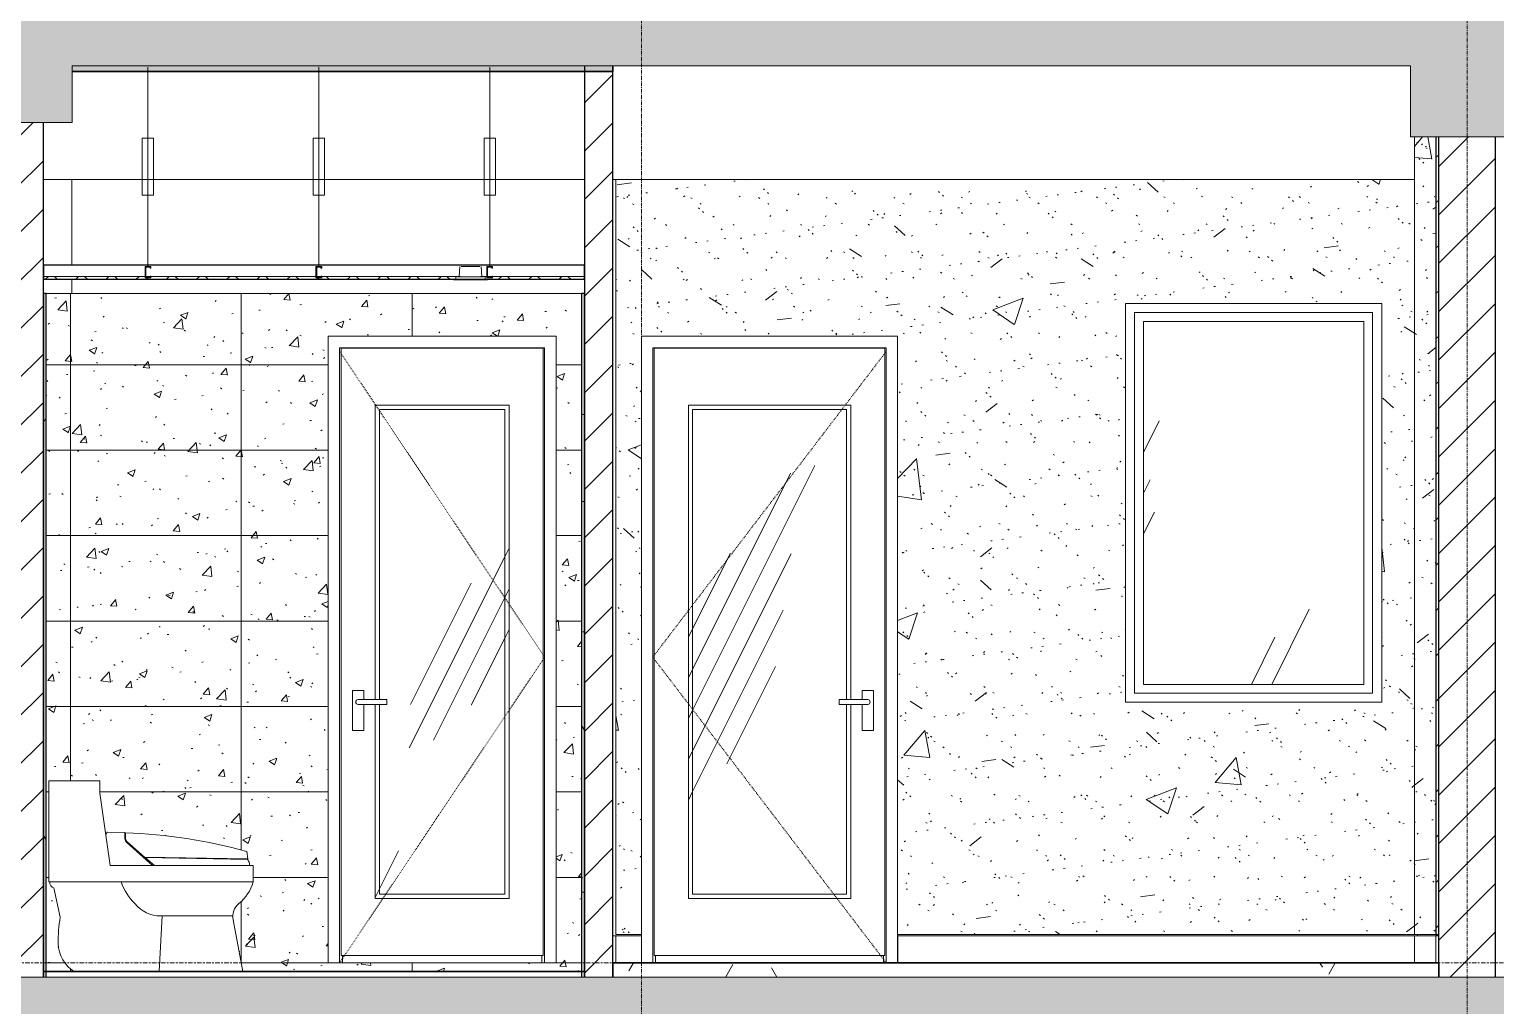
# Model space of a CAD drawing. Header units: millimetres. Extents: x -92143 to -2058, y -8802 to 35300.
# Drawn here: x -30586 to -25437, y 8850 to 12278 of the extents above; entities that cross this region are included whole.
import ezdxf

# ---------------------------------------------------------------- set-up
doc = ezdxf.new("R2010")
doc.units = ezdxf.units.MM
for name, pattern in [('Centre', [31.75, 6.35, -4.7625, 15.875, -4.7625]), ('Dash', [6.35, 3.175, -3.175]), ('Grid Line', [22.225, 12.7, -3.175, 3.175, -3.175])]:
    doc.linetypes.add(name, pattern=pattern)
for name, color, linetype, lineweight in [('0-1', 7, 'Continuous', 5), ('A-CLNG-1', 250, 'Continuous', 25), ('A-CLNG-2', 7, 'Continuous', 9), ('A-CLNG-PATT-1', 9, 'Continuous', 9), ('A-DETL-GENF', 92, 'Continuous', 9), ('A-DETL-GENF-1', 7, 'Continuous', 9), ('A-DETL-GENF-HDLN-1', 7, 'Dash', 9), ('A-DETL-GENF-HDLN-2', 1, 'Continuous', 9), ('A-DETL-THIN', 151, 'Continuous', 9), ('A-DOOR', 31, 'Continuous', 9), ('A-DOOR-1', 7, 'Continuous', 9), ('A-FLOR-1', 10, 'Continuous', 35), ('A-FLOR-HRAL', 11, 'Continuous', 9), ('A-FLOR-HRAL-1', 253, 'Continuous', 18), ('A-FLOR-HRAL-2', 9, 'Continuous', 9), ('A-FLOR-LEVL-2', 51, 'Centre', 9), ('A-FLOR-PATT-1', 7, 'Continuous', 9), ('A-FLOR-PATT-2', 67, 'Continuous', 9), ('A-GLAZ', 151, 'Continuous', 9), ('A-GLAZ-1', 7, 'Continuous', 9), ('A-WALL-1', 7, 'Continuous', 9), ('A-WALL-2', 250, 'Continuous', 25), ('A-WALL-3', 113, 'Continuous', 25), ('A-WALL-PATT-1', 7, 'Continuous', 9), ('A-WALL-PATT-2', 9, 'Continuous', 9), ('A-WALL-PATT-4', 111, 'Continuous', 9), ('E-LITE-EQPM', 33, 'Continuous', 9), ('E-LITE-EQPM-1', 7, 'Continuous', 9), ('I-WALL-1', 250, 'Continuous', 25), ('I-WALL-2', 7, 'Continuous', 9), ('P-SANR-FIXT', 6, 'Continuous', 9), ('P-SANR-FIXT-1', 7, 'Continuous', 9), ('S-BEAM-2', 7, 'Continuous', 9), ('S-COLS-1', 7, 'Continuous', 9), ('S-GRID-1', 1, 'Grid Line', 9)]:
    doc.layers.add(name, color=color, linetype=linetype, lineweight=lineweight)
pattern_1 = [(45, (-51987.05, 14125), (-84.8528, 84.8528), [])]
pattern_2 = [(0, (-51987.05, 14125), (609.6, 152.4), [50.292, -406.908, 50.292, -406.908, -2438.4]), (0, (-51987.05, 14125), (609.6, 152.4), [-914.4, 50.292, -864.108, 50.292, -406.908, -1066.8]), (0, (-51987.05, 14125), (609.6, 152.4), [-2286, 50.292, -254.508, 50.292, -711.708]), (120, (-51758.45, 14201.2), (-436.7823, 451.7291), [50.292, -406.908, 50.292, -2845.308]), (120, (-51758.45, 14201.2), (-436.7823, 451.7291), [-507.492, -406.908, 50.292, -864.108, -1524]), (120, (-51758.45, 14201.2), (-436.7823, 451.7291), [-1828.8, 50.292, -406.908, 50.292, -1016.508]), (120, (-51758.45, 14201.2), (-436.7823, 451.7291), [-2336.292, -254.508, 50.292, -711.708]), (240, (-51682.25, 14506), (-172.8177, -604.1291), [50.292, -406.908, 50.292, -406.908, -2438.4]), (240, (-51682.25, 14506), (-172.8177, -604.1291), [-914.4, 50.292, -864.108, 50.292, -406.908, -1066.8]), (240, (-51682.25, 14506), (-172.8177, -604.1291), [-2286, 50.292, -254.508, 50.292, -711.708])]
pattern_3 = [(50, (-51987.05, 14125), (1093.104, -95.634), [114.3, -1257.3]), (355, (-51987, 14125), (-211.457, 1146.34), [91.44, -1005.84]), (100.451, (-51896, 14117), (881.656, 1050.7), [97.14, -1068.54]), (46.184, (-51987, 14429.8), (1626.475, -252.26), [171.45, -1885.95]), (96.636, (-51851.5, 14408.8), (1424.42, 1484.57), [145.71, -1602.81]), (351.184, (-51987, 14429.8), (1424.43, 1484.55), [137.16, -1508.76]), (21, (-51834.65, 14353.6), (909.686, -613.59), [114.3, -1257.3]), (326, (-51834.7, 14353.6), (370.81, 1105.13), [91.44, -1005.84]), (71.451, (-51758.8, 14302.5), (1280.503, 491.528), [97.14, -1068.54]), (37.5, (-51987.05, 14125), (18.5313, 507.33), [50.292, -943.356, 50.292, -970.788, -1009.65]), (37.5, (-51987.05, 14125), (18.5313, 507.33), [-2014.728, 50.292, -959.358]), (7.5, (-51987.05, 14125), (400.918, 601.084), [50.292, -531.876, 50.292, -920.496, -384.81]), (7.5, (-51987.05, 14125), (400.918, 601.084), [-1552.956, 50.292, -334.518]), (327.5, (-52326.9, 14125), (813.545, -34.374), [50.292, -330.708, 50.292, -1138.428, -1577.34]), (327.5, (-52326.9, 14125), (813.545, -34.374), [-1569.72, 50.292, -1527.048]), (317.5, (-52479.3, 14125), (888.775, 152.56), [50.292, -445.008, 50.292, -739.14, -1120.14]), (317.5, (-52479.3, 14125), (888.775, 152.56), [-1284.732, 50.292, -1069.848])]
pattern_4 = [(37.5, (-51987.05, 14125), (-4.79953, 146.8239), [5.029, -110.795, 5.029, -124.511, -123.825]), (37.5, (-51987.05, 14125), (-4.79953, 146.8239), [-245.364, 5.029, -118.796]), (7.5, (-51987.05, 14125), (134.8574, 215.0472), [5.029, -57.455, 5.029, -99.365, -40.005]), (7.5, (-51987.05, 14125), (134.8574, 215.0472), [-166.878, 5.029, -34.976]), (327.5, (-52080.78, 14125), (237.29776, 0.4316), [5.029, -33.071, 5.029, -132.131, -179.07]), (327.5, (-52080.78, 14125), (237.29776, 0.4316), [-175.26, 5.029, -174.041]), (317.5, (-52080.78, 14125), (229.067, 66.8792), [5.029, -14.021, 5.029, -84.887, -102.87]), (317.5, (-52080.78, 14125), (229.067, 66.8792), [-108.966, 5.029, -97.841])]
pattern_5 = [(63.435, (-51796.6, 14220.2), (-766.75, 2300.24), [952.5, -571.5, 952.5, -571.5, -1211.71]), (63.435, (-51796.6, 14220.2), (-766.75, 2300.24), [-3048, 381, -830.71]), (63.435, (-51844.2, 14267.9), (-766.75, 2300.24), [762, -952.5, 571.5, -571.5, -1402.21]), (63.435, (-51844.2, 14267.9), (-766.75, 2300.24), [-2857.5, 666.75, -735.46]), (63.435, (-51844.2, 14410.8), (-766.75, 2300.24), [571.5, -1143, 381, -571.5, -1592.71]), (63.435, (-51844.2, 14410.8), (-766.75, 2300.24), [-2667, 857.25, -735.46]), (63.435, (-51701.3, 14267.9), (-766.75, 2300.24), [571.5, -1143, 476.25, -2068.96]), (63.435, (-51558.4, 14410.8), (-766.75, 2300.24), [285.75, -1428.75, 190.5, -2354.71]), (63.435, (-51796.6, 14648.9), (-766.75, 2300.24), [190.5, -1428.75, 190.5, -762, -1687.96]), (63.435, (-51796.6, 14648.9), (-766.75, 2300.24), [-2571.75, 476.25, -1211.71]), (63.435, (-50939.3, 14506), (-766.75, 2300.24), [952.5, -1428.75, 1143, -754.51]), (63.435, (-50939.3, 14363.1), (-766.75, 2300.24), [1333.5, -952.5, 1428.75, -564.01]), (63.435, (-50844, 14410.8), (-766.75, 2300.24), [1524, -762, 1143, -830.71]), (63.435, (-50701.2, 14553.6), (-766.75, 2300.24), [952.5, -1333.5, 762, -1211.71]), (63.435, (-50844, 14839.4), (-766.75, 2300.24), [476.25, -1905, 571.5, -1306.96]), (63.435, (-50558.3, 14696.5), (-766.75, 2300.24), [381, -1905, 381, -1592.71])]

# ---------------------------------------------------------------- blocks, each defined once
blk = doc.blocks.new('NCV_TKTC_KET CAU_rvt-1-TKCS_MẶT CẮT E')
at = {"layer": 'A-FLOR-PATT-1'}
h = blk.add_hatch(color=256, dxfattribs=at)
h.paths.add_polyline_path([(-48635.6, 12130), (-48635.6, 12150), (-50536.9, 12150), (-50536.9, 12130), (-48844.9, 12130)])
h.paths.add_polyline_path([(-73236.9, 12130), (-73236.9, 12150), (-75336.9, 12150), (-75336.9, 12130), (-73352.2, 12130)])
h.paths.add_polyline_path([(-20336.9, 12130), (-20336.9, 12150), (-22235.3, 12150), (-22235.3, 12130), (-20484.2, 12130)])
h.paths.add_polyline_path([(-66936.9, 12130), (-65032.3, 12130), (-65032.3, 12150), (-66936.9, 12150)])
h.paths.add_polyline_path([(-22435.3, 12130), (-22435.3, 12150), (-22438.4, 12150), (-22438.4, 12130)])
h.paths.add_polyline_path([(-28536.9, 12130), (-28536.9, 12150), (-30435.3, 12150), (-30435.3, 12130), (-28807.5, 12130)])
h.paths.add_polyline_path([(-58736.9, 12130), (-56833.3, 12130), (-56833.3, 12150), (-58736.9, 12150)])
h.paths.add_polyline_path([(-30635.3, 12130), (-30635.3, 12150), (-30638.4, 12150), (-30638.4, 12130)])
h.paths.add_polyline_path([(-40434.4, 12130), (-40434.4, 12150), (-42336.9, 12150), (-42336.9, 12130), (-40521.7, 12130)])
h.paths.add_polyline_path([(-48435.6, 12130), (-48433.3, 12130), (-48433.3, 12150), (-48435.6, 12150)])
at = {"layer": 'A-FLOR-1'}
for p, q in [((-30435.3, 12130), (-28536.9, 12130)), ((-28536.9, 12130), (-28536.9, 12150))]:
    blk.add_line(p, q, dxfattribs=at)
at = {"layer": 'S-BEAM-2'}
for p, q in [((-28636.9, 11750), (-30536.9, 11750)), ((-27336.9, 11750), (-28536.9, 11750)), ((-25721.9, 11750), (-27336.9, 11750))]:
    blk.add_line(p, q, dxfattribs=at)
blk = doc.blocks.new('DOOR_CW_01 CANH MO-PANEL KINH - DIW_01-900x2200-CỬA GỖ VÂN LAMINATE-V167-TKCS_MẶT CẮT E')
at = {"layer": 'A-DETL-GENF-HDLN-2'}
h = blk.add_hatch(dxfattribs=at)
h.set_pattern_fill('FP_34', color=256, style=0, pattern_type=2)
h.set_pattern_definition(pattern_5)
h.paths.add_polyline_path([(-27716.9, 9226), (-27701.9, 9226), (-27701.9, 9907.5), (-27716.9, 9907.5), (-27716.9, 9241), (-28256.9, 9241), (-28256.9, 10943), (-27716.9, 10943), (-27716.9, 9924.5), (-27701.9, 9924.5), (-27701.9, 10958), (-28271.9, 10958), (-28271.9, 9226), (-27882.7, 9226)])
h = blk.add_hatch(dxfattribs=at)
h.set_pattern_fill('FP_34', color=256, style=0, pattern_type=2)
h.set_pattern_definition(pattern_5)
h.paths.add_polyline_path([(-27716.9, 9241), (-27716.9, 9907.5), (-27742.7, 9907.5), (-27742.7, 9924.5), (-27716.9, 9924.5), (-27716.9, 10943), (-28256.9, 10943), (-28256.9, 9241), (-27882.7, 9241)])
at = {"layer": 'A-DETL-GENF-HDLN-1'}
for p, q in [((-28396.9, 10073.5), (-27576.9, 11147)), ((-27576.9, 9000), (-28396.9, 10073.5))]:
    blk.add_line(p, q, dxfattribs=at)
at = {"layer": 'A-DOOR-1'}
for p, q in [((-28396.9, 11160), (-28396.9, 9000)), ((-28396.9, 11160), (-27576.9, 11160)), ((-28391.9, 11158), (-28391.9, 9026)), ((-27581.9, 11158), (-28391.9, 11158)), ((-27581.9, 9026), (-27581.9, 11158)), ((-27576.9, 9000), (-27576.9, 11160)), ((-28271.9, 10958), (-27701.9, 10958)), ((-28271.9, 9226), (-28271.9, 10958)), ((-27716.9, 10943), (-28256.9, 10943)), ((-28256.9, 10943), (-28256.9, 9241)), ((-27716.9, 9924.5), (-27716.9, 10943)), ((-27701.9, 10958), (-27701.9, 9924.5)), ((-27661.7, 9956), (-27661.7, 9924.5)), ((-27622.2, 9956), (-27661.7, 9956)), ((-27622.2, 9816), (-27622.2, 9956)), ((-27742.7, 9924.5), (-27716.9, 9924.5)), ((-27742.7, 9907.5), (-27742.7, 9924.5)), ((-27716.9, 9907.5), (-27742.7, 9907.5)), ((-27641.9, 9924.5), (-27716.9, 9924.5)), ((-27716.9, 9241), (-27716.9, 9907.5)), ((-27641.9, 9907.5), (-27716.9, 9907.5)), ((-27701.9, 9907.5), (-27701.9, 9226)), ((-27661.7, 9907.5), (-27661.7, 9816)), ((-27661.7, 9816), (-27622.2, 9816)), ((-27701.9, 9226), (-28271.9, 9226)), ((-28256.9, 9241), (-27716.9, 9241)), ((-28436.9, 9095), (-28436.9, 9100)), ((-27536.9, 9100), (-27536.9, 9000)), ((-28391.9, 9026), (-27581.9, 9026)), ((-28386.9, 9000), (-28386.9, 9026)), ((-27586.9, 9000), (-27586.9, 9026))]:
    blk.add_line(p, q, dxfattribs=at)
for start, end in [(0, 90), (270, 0)]:
    blk.add_arc((-27641.9, 9916), 8.5, start, end, dxfattribs=at)
blk = doc.blocks.new('DOOR_CW_01 CANH MO-PANEL KINH - DIG_02-800x2200-CỬA NHÔM KÍNH-V168-TKCS_MẶT CẮT E')
at = {"layer": 'A-DETL-GENF-HDLN-2'}
h = blk.add_hatch(dxfattribs=at)
h.set_pattern_fill('FP_34', color=256, style=0, pattern_type=2)
h.set_pattern_definition(pattern_5)
h.paths.add_polyline_path([(-29371.5, 9226), (-28901.5, 9226), (-28901.5, 10958), (-29371.5, 10958), (-29371.5, 9924.5), (-29356.5, 9924.5), (-29356.5, 10943), (-28916.5, 10943), (-28916.5, 9241), (-29356.5, 9241), (-29356.5, 9907.5), (-29371.5, 9907.5), (-29371.5, 9241)])
h = blk.add_hatch(dxfattribs=at)
h.set_pattern_fill('FP_34', color=256, style=0, pattern_type=2)
h.set_pattern_definition(pattern_5)
h.paths.add_polyline_path([(-29356.5, 9241), (-28916.5, 9241), (-28916.5, 10943), (-29356.5, 10943), (-29356.5, 9924.5), (-29330.7, 9924.5), (-29330.7, 9907.5), (-29356.5, 9907.5), (-29356.5, 9630.1)])
at = {"layer": 'A-DETL-GENF-HDLN-1'}
for p, q in [((-28776.5, 10073.5), (-29496.5, 11147)), ((-29496.5, 9000), (-28776.5, 10073.5))]:
    blk.add_line(p, q, dxfattribs=at)
at = {"layer": 'A-DOOR-1'}
for p, q in [((-29496.5, 11160), (-29496.5, 9000)), ((-29496.5, 11160), (-28776.5, 11160)), ((-28781.5, 11158), (-29491.5, 11158)), ((-29491.5, 11158), (-29491.5, 9026)), ((-28781.5, 9026), (-28781.5, 11158)), ((-28776.5, 9000), (-28776.5, 11160)), ((-29371.5, 9924.5), (-29371.5, 10958)), ((-29371.5, 10958), (-28901.5, 10958)), ((-29356.5, 10943), (-29356.5, 9924.5)), ((-28916.5, 10943), (-29356.5, 10943)), ((-28916.5, 9241), (-28916.5, 10943)), ((-28901.5, 10958), (-28901.5, 9226)), ((-29411.8, 9956), (-29451.3, 9956)), ((-29451.3, 9956), (-29451.3, 9816)), ((-29411.8, 9924.5), (-29411.8, 9956)), ((-29356.5, 9924.5), (-29431.5, 9924.5)), ((-29356.5, 9907.5), (-29431.5, 9907.5)), ((-29411.8, 9816), (-29411.8, 9907.5)), ((-29371.5, 9226), (-29371.5, 9907.5)), ((-29356.5, 9924.5), (-29330.7, 9924.5)), ((-29356.5, 9907.5), (-29356.5, 9241)), ((-29330.7, 9907.5), (-29356.5, 9907.5)), ((-29330.7, 9924.5), (-29330.7, 9907.5)), ((-29451.3, 9816), (-29411.8, 9816)), ((-28901.5, 9226), (-29371.5, 9226)), ((-29356.5, 9241), (-28916.5, 9241)), ((-29491.5, 9026), (-28781.5, 9026)), ((-29486.5, 9026), (-29486.5, 9000)), ((-28786.5, 9026), (-28786.5, 9000))]:
    blk.add_line(p, q, dxfattribs=at)
for start, end in [(90, 180), (180, 270)]:
    blk.add_arc((-29431.5, 9916), 8.5, start, end, dxfattribs=at)
blk = doc.blocks.new('M_Fixed - 900 x 1400-V169-TKCS_MẶT CẮT E')
at = {"layer": 'A-GLAZ'}
h = blk.add_hatch(dxfattribs=at)
h.set_pattern_fill('FP_34', color=256, style=0, pattern_type=2)
h.set_pattern_definition(pattern_5)
h.paths.add_polyline_path([(-25899.9, 9978), (-25899.9, 11252), (-26673.9, 11252), (-26673.9, 9978), (-26649.6, 9978)])
at = {"layer": 'A-GLAZ-1'}
for p, q in [((-26704.9, 11283), (-25868.9, 11283)), ((-26704.9, 9947), (-26704.9, 11283)), ((-25868.9, 11283), (-25868.9, 9947)), ((-26673.9, 11252), (-25899.9, 11252)), ((-26673.9, 9978), (-26673.9, 11252)), ((-25899.9, 11252), (-25899.9, 9978)), ((-25868.9, 9947), (-26704.9, 9947)), ((-25899.9, 9978), (-26673.9, 9978))]:
    blk.add_line(p, q, dxfattribs=at)
blk = doc.blocks.new('TOILET - TOILET-400871-TKCS_MẶT CẮT E')
at = {"layer": 'P-SANR-FIXT-1'}
for p, q in [((-30517.2, 6238.8), (-30338.3, 6238.8)), ((-30517.2, 5884.5), (-30517.2, 6238.8)), ((-30338.3, 6238.8), (-30338.3, 6196.1)), ((-30338.3, 6196.1), (-30301.7, 5942.7)), ((-30317.1, 6048.9), (-30313.7, 6058.1)), ((-30301.7, 5942.7), (-30317.1, 6048.9)), ((-30311.6, 6059.4), (-30250.9, 6057.8)), ((-30248.1, 6040.7), (-30248.1, 6057.1)), ((-30181.1, 5971.6), (-30244.4, 6027.8)), ((-30243, 6022.1), (-30153.7, 5942.7)), ((-29822.8, 5991.3), (-29819.2, 5965.3)), ((-30153.7, 5942.7), (-30301.7, 5942.7)), ((-30301.7, 5942.7), (-29800.4, 5942.7)), ((-29819.2, 5965.3), (-30181.1, 5971.6)), ((-30179, 5970), (-29819.9, 5963.7)), ((-30147, 5942.7), (-30179, 5970)), ((-29813.5, 5942.7), (-30147, 5942.7)), ((-29813.5, 5950.7), (-29813.5, 5942.7)), ((-29800.4, 5942.7), (-29800.4, 5884.5)), ((-30514.1, 5884.5), (-30517.2, 5884.5)), ((-29800.4, 5884.5), (-30517.2, 5884.5)), ((-30477.9, 5760.8), (-30499.7, 5863.3)), ((-30130, 5570), (-30119.8, 5764.9)), ((-30125, 5764.9), (-29871.4, 5764.9)), ((-29869.9, 5751.5), (-29836, 5570))]:
    blk.add_line(p, q, dxfattribs=at)
for centre, radius, start, end in [((-30311.7, 6057.2), 2.2, 88.5161, 155.4839), ((-29006, 6068.4), 1244.9, 180.4858, 181.4436), ((-30226.7, 6039.8), 24, 186.6549, 227.3451), ((-30310.2, 4249.5), 1808.7, 74.3662, 88.0305), ((-30223.8, 6040.7), 24.3, 180, 212), ((-29845.4, 5943), 32.8, 13.4486, 39.0703), ((-30495.4, 5881.7), 18.9, 171.5586, 257), ((-30070.1, 5954.4), 206.2, 199.8317, 225.1361), ((-29944.9, 5924.8), 150, 309.0587, 344.4161), ((-30125, 5881.3), 116.3, 218.8786, 270), ((-29814.7, 5764.2), 56.7, 129.0587, 192.9413), ((-29921.6, 5674.2), 563, 171.1596, 180.5723), ((-30367.9, 5669.8), 116.7, 180.5723, 239.3773)]:
    blk.add_arc(centre, radius, start, end, dxfattribs=at)
blk = doc.blocks.new('LIC_10-ĐÈN LED DOWNLIGHT ÂM TRẦN_ P_6W_ ÁNH SÁNG 4000K - LIC_10-ĐÈN LED DOWNLIGHT ÂM TRẦN_ P_6W_ ÁNH SÁNG 4000K-806193-TKCS_MẶT CẮT E')
at = {"layer": 'E-LITE-EQPM-1'}
for p, q in [((-29074.4, 8045), (-29077, 8009)), ((-29004.4, 8045), (-29069.4, 8045)), ((-28996.9, 8009), (-28999.4, 8045)), ((-29096.9, 8000), (-29096.9, 7998)), ((-29096.9, 7998), (-29091, 7998)), ((-28976.9, 7998), (-29096.9, 7998)), ((-29093.4, 8000), (-29095.8, 8000)), ((-29076.1, 8000), (-29093.3, 8000)), ((-28982.9, 8000), (-29091, 8000)), ((-29087.9, 8009), (-29087.9, 8000)), ((-29082, 8000), (-29085.5, 8000)), ((-28991, 8009), (-29082.9, 8009)), ((-29081.9, 8002), (-29081.9, 8000)), ((-29078.6, 8000), (-29081.1, 8000)), ((-29000.3, 8000), (-29073.6, 8000)), ((-29053.3, 8000), (-29060.6, 8000)), ((-29013.3, 8000), (-29020.5, 8000)), ((-28980.5, 8000), (-28997.7, 8000)), ((-28992.7, 8000), (-28995.3, 8000)), ((-28991.9, 8000), (-28991.9, 8002)), ((-28988.4, 8000), (-28991.8, 8000)), ((-28985.9, 8000), (-28985.9, 8009)), ((-28982.9, 7998), (-28976.9, 7998)), ((-28978.1, 8000), (-28980.5, 8000)), ((-28976.9, 7998), (-28976.9, 8000))]:
    blk.add_line(p, q, dxfattribs=at)
blk = doc.blocks.new('Railing - Railing-915938-TKCS_MẶT CẮT E')
at = {"layer": 'A-FLOR-HRAL-1'}
for p, q in [((-28526.9, 5695), (-28536.9, 5695)), ((-28536.9, 5695), (-28536.9, 5600)), ((-28526.9, 5600), (-28526.9, 5695)), ((-28536.9, 5600), (-28526.9, 5600))]:
    blk.add_line(p, q, dxfattribs=at)
at = {"layer": 'A-FLOR-HRAL-2'}
for p, q in [((-28526.9, 5695), (-28436.5, 5695)), ((-28436.5, 5695), (-28436.5, 5600))]:
    blk.add_line(p, q, dxfattribs=at)
blk = doc.blocks.new('Railing - Railing-915939-TKCS_MẶT CẮT E')
at = {"layer": 'A-FLOR-HRAL-1'}
for p, q in [((-25636.9, 5695), (-25646.9, 5695)), ((-25646.9, 5695), (-25646.9, 5600)), ((-25636.9, 5600), (-25636.9, 5695)), ((-25646.9, 5600), (-25636.9, 5600))]:
    blk.add_line(p, q, dxfattribs=at)
at = {"layer": 'A-FLOR-HRAL-2'}
for p, q in [((-27536.5, 5695), (-25721.9, 5695)), ((-27536.5, 5600), (-27536.5, 5695)), ((-25721.9, 5695), (-25646.9, 5695)), ((-25721.9, 5695), (-25721.9, 5600))]:
    blk.add_line(p, q, dxfattribs=at)
blk = doc.blocks.new('NCV_TKTC_TANG 3 - 4_rvt-2-TKCS_MẶT CẮT E')
at = {"layer": 'A-CLNG-PATT-1'}
h = blk.add_hatch(dxfattribs=at)
h.set_pattern_fill('FP_4', color=256, style=0, pattern_type=2)
h.set_pattern_definition([(45, (-51987.05, 14125), (-53.033, 53.033), []), (135, (-51987.05, 14125), (-53.033, -53.033), [])])
h.paths.add_polyline_path([(-28807.5, 11400), (-28636.9, 11400), (-28636.9, 11410), (-28959.4, 11410), (-28959.4, 11405), (-28979.4, 11405), (-28979.4, 11410), (-28990.5, 11409), (-28990.5, 11400), (-28959.4, 11400)])
h.paths.add_polyline_path([(-30348.8, 11400), (-29083.4, 11400), (-29082.9, 11409), (-29559.4, 11407.5), (-29559.4, 11405), (-29579.4, 11405), (-29579.4, 11410), (-30159.4, 11410), (-30159.4, 11405), (-30179.4, 11405), (-30179.4, 11410), (-30536.9, 11410), (-30536.9, 11400)])
h.paths.add_polyline_path([(-28976.9, 11407.5), (-28961.6, 11407.9), (-28961.9, 11410), (-28976.9, 11409)])
h.paths.add_polyline_path([(-30161.9, 11407.5), (-30161.9, 11410), (-30176.9, 11410), (-30176.9, 11407.5)])
h.paths.add_polyline_path([(-29576.9, 11407.5), (-29561.9, 11407.5), (-29561.9, 11410), (-29576.9, 11410)])
at = {"layer": 'A-FLOR-PATT-2'}
h = blk.add_hatch(dxfattribs=at)
h.set_pattern_fill('FP_2', color=256, style=0, pattern_type=2)
h.set_pattern_definition(pattern_2)
h.paths.add_polyline_path([(-26649.6, 8950), (-25636.9, 8950), (-25636.9, 9000), (-28536.9, 9000), (-28536.9, 8950), (-27882.7, 8950)])
at = {"layer": 'A-WALL-PATT-1'}
h = blk.add_hatch(dxfattribs=at)
h.set_pattern_fill('FP_5', color=256, style=0, pattern_type=2)
h.set_pattern_definition([(45, (-51987.05, 14125), (-79.5495, 79.5495), [])])
h.paths.add_polyline_path([(-25646.9, 9100), (-25636.9, 9100), (-25636.9, 11900), (-25646.9, 11900), (-25646.9, 9630.1)])
at = {"layer": 'A-WALL-PATT-2'}
h = blk.add_hatch(dxfattribs=at)
h.set_pattern_fill('FP_1', color=256, style=0, pattern_type=2)
h.set_pattern_definition(pattern_1)
h.paths.add_polyline_path([(-28636.9, 8950), (-28536.9, 8950), (-28536.9, 12150), (-28636.9, 12150), (-28636.9, 9021.3)])
h = blk.add_hatch(dxfattribs=at)
h.set_pattern_fill('FP_1', color=256, style=0, pattern_type=2)
h.set_pattern_definition(pattern_1)
h.paths.add_polyline_path([(-30636.9, 8950), (-30536.9, 8950), (-30536.9, 11950), (-30635.3, 11950), (-30636.9, 9021.3)])
h = blk.add_hatch(dxfattribs=at)
h.set_pattern_fill('FP_7', color=256, style=0, pattern_type=2)
h.set_pattern_definition(pattern_3)
h.paths.add_polyline_path([(-25721.9, 9100), (-25646.9, 9100), (-25646.9, 11900), (-25721.9, 11900), (-25721.9, 9630.1)])
h = blk.add_hatch(dxfattribs=at)
h.set_pattern_fill('FP_6', color=256, style=0, pattern_type=2)
h.set_pattern_definition(pattern_4)
h.paths.add_polyline_path([(-25721.9, 9100), (-25646.9, 9100), (-25646.9, 11900), (-25721.9, 11900), (-25721.9, 9630.1)])
h = blk.add_hatch(dxfattribs=at)
h.set_pattern_fill('FP_7', color=256, style=0, pattern_type=2)
h.set_pattern_definition(pattern_3)
h.paths.add_polyline_path([(-28526.9, 9100), (-28436.9, 9100), (-28436.9, 11200), (-27536.9, 11200), (-27536.9, 9100), (-25721.9, 9100), (-25721.9, 11750), (-28526.9, 11750), (-28526.9, 9630.1)])
h.paths.add_polyline_path([(-26649.6, 9915), (-26736.9, 9915), (-26736.9, 11315), (-25836.9, 11315), (-25836.9, 9915)])
h = blk.add_hatch(dxfattribs=at)
h.set_pattern_fill('FP_6', color=256, style=0, pattern_type=2)
h.set_pattern_definition(pattern_4)
h.paths.add_polyline_path([(-28526.9, 9100), (-28436.9, 9100), (-28436.9, 11200), (-27536.9, 11200), (-27536.9, 9100), (-25721.9, 9100), (-25721.9, 11750), (-28526.9, 11750), (-28526.9, 9630.1)])
h.paths.add_polyline_path([(-26649.6, 9915), (-26736.9, 9915), (-26736.9, 11315), (-25836.9, 11315), (-25836.9, 9915)])
h = blk.add_hatch(dxfattribs=at)
h.set_pattern_fill('FP_2', color=256, style=0, pattern_type=2)
h.set_pattern_definition(pattern_2)
h.paths.add_polyline_path([(-30526.9, 8950), (-30526.9, 11350), (-30536.9, 11350), (-30536.9, 8950)])
h = blk.add_hatch(dxfattribs=at)
h.set_pattern_fill('FP_10', color=256, style=0, pattern_type=2)
h.set_pattern_definition([(50, (-51987.05, 14125), (273.276, -23.909), [28.575, -314.325]), (355, (-51987.05, 14125), (-52.8646, 286.585), [22.86, -251.46]), (100.451, (-51964.28, 14123), (220.4138, 262.6745), [24.285, -267.135]), (46.184, (-51987.05, 14201.2), (406.6187, -63.0646), [42.863, -471.488]), (96.636, (-51953.17, 14195.94), (356.104, 371.1414), [36.428, -400.703]), (351.184, (-51987.05, 14201.2), (356.1075, 371.138), [34.29, -377.19]), (21, (-51948.95, 14182.15), (227.4212, -153.3982), [28.575, -314.325]), (326, (-51948.95, 14182.15), (92.7027, 276.2822), [22.86, -251.46]), (71.451, (-51930, 14169.37), (320.1254, 122.8816), [24.285, -267.135]), (37.5, (-51987.05, 14125), (4.6325, 126.8326), [5.029, -243.383, 5.029, -250.241, -252.413]), (37.5, (-51987.05, 14125), (4.6325, 126.8326), [-503.682, 5.029, -247.383]), (7.5, (-51987.05, 14125), (100.22916, 150.2711), [5.029, -140.513, 5.029, -237.668, -96.203]), (7.5, (-51987.05, 14125), (100.22916, 150.2711), [-388.239, 5.029, -91.173]), (327.5, (-52072.01, 14125), (203.38684, -8.5935), [5.029, -90.221, 5.029, -292.151, -394.335]), (327.5, (-52072.01, 14125), (203.38684, -8.5935), [-392.43, 5.029, -389.306]), (317.5, (-52110.11, 14125), (222.1944, 38.1398), [5.029, -118.796, 5.029, -192.329, -280.035]), (317.5, (-52110.11, 14125), (222.1944, 38.1398), [-321.183, 5.029, -275.006])])
h.paths.add_polyline_path([(-30526.9, 8970), (-30426.9, 8970), (-30438.8, 8977.1), (-30457.8, 8995.4), (-30473.6, 9021.3), (-30481.3, 9042.4), (-30484.5, 9068.6), (-30483.1, 9114.8), (-30477.9, 9160.8), (-30499.7, 9263.3), (-30507.9, 9267.6), (-30513.2, 9275.2), (-30514.1, 9284.5), (-30517.2, 9284.5), (-30517.2, 9638.8), (-30338.3, 9638.8), (-30338.3, 9596.1), (-30317.1, 9448.9), (-30311.6, 9459.4), (-30250.9, 9457.8), (-30249.2, 9431.5), (-30243, 9422.1), (-30153.7, 9342.7), (-30147, 9342.7), (-30179, 9370), (-29819.2, 9362.5), (-29813.5, 9350.7), (-29813.5, 9342.7), (-29800.4, 9342.7), (-29800.4, 9284.5), (-29813.5, 9253), (-29833.3, 9225.4), (-29859.2, 9199.3), (-29865.9, 9188.5), (-29870, 9176.6), (-29871.4, 9164.1), (-29869.9, 9151.5), (-29836, 8970), (-28646.9, 8970), (-28646.9, 11350), (-30526.9, 11350), (-30526.9, 9021.3)])
h.paths.add_polyline_path([(-28807.5, 9000), (-29536.5, 9000), (-29536.5, 11200), (-28736.5, 11200), (-28736.5, 9000)])
h.paths.add_polyline_path([(-29819.2, 9365.3), (-30181.1, 9371.6), (-30245.2, 9430.4), (-30248.1, 9446.9), (-30246.7, 9457), (-30104.7, 9446.5), (-29962.7, 9424.5), (-29822.8, 9391.3), (-29819.9, 9370.8)])
h = blk.add_hatch(dxfattribs=at)
h.set_pattern_fill('FP_63', color=256, style=0, pattern_type=2)
h.set_pattern_definition([(0, (-28641.94, 9000), (0, 300), []), (90, (-28641.94, 9000), (-600, 4e-14), [])])
h.paths.add_polyline_path([(-30526.9, 8970), (-30426.9, 8970), (-30438.8, 8977.1), (-30457.8, 8995.4), (-30473.6, 9021.3), (-30481.3, 9042.4), (-30484.5, 9068.6), (-30483.1, 9114.8), (-30477.9, 9160.8), (-30499.7, 9263.3), (-30507.9, 9267.6), (-30513.2, 9275.2), (-30514.1, 9284.5), (-30517.2, 9284.5), (-30517.2, 9638.8), (-30338.3, 9638.8), (-30338.3, 9596.1), (-30317.1, 9448.9), (-30311.6, 9459.4), (-30250.9, 9457.8), (-30249.2, 9431.5), (-30243, 9422.1), (-30153.7, 9342.7), (-30147, 9342.7), (-30179, 9370), (-29819.2, 9362.5), (-29813.5, 9350.7), (-29813.5, 9342.7), (-29800.4, 9342.7), (-29800.4, 9284.5), (-29813.5, 9253), (-29833.3, 9225.4), (-29859.2, 9199.3), (-29865.9, 9188.5), (-29870, 9176.6), (-29871.4, 9164.1), (-29869.9, 9151.5), (-29836, 8970), (-28646.9, 8970), (-28646.9, 11350), (-30526.9, 11350), (-30526.9, 9021.3)])
h.paths.add_polyline_path([(-28807.5, 9000), (-29536.5, 9000), (-29536.5, 11200), (-28736.5, 11200), (-28736.5, 9000)])
h.paths.add_polyline_path([(-29819.2, 9365.3), (-30181.1, 9371.6), (-30245.2, 9430.4), (-30248.1, 9446.9), (-30246.7, 9457), (-30104.7, 9446.5), (-29962.7, 9424.5), (-29822.8, 9391.3), (-29819.9, 9370.8)])
h = blk.add_hatch(dxfattribs=at)
h.set_pattern_fill('FP_2', color=256, style=0, pattern_type=2)
h.set_pattern_definition(pattern_2)
h.paths.add_polyline_path([(-28636.9, 8950), (-28636.9, 11350), (-28646.9, 11350), (-28646.9, 8950)])
at = {"layer": 'A-CLNG-1'}
for p, q in [((-28636.9, 11450), (-30536.9, 11450)), ((-30536.9, 11450), (-30536.9, 11400)), ((-28636.9, 11400), (-28636.9, 11450)), ((-30536.9, 11400), (-29091, 11400)), ((-28982.9, 11400), (-28636.9, 11400))]:
    blk.add_line(p, q, dxfattribs=at)
at = {"layer": 'A-CLNG-2'}
for p, q in [((-30179.1, 11410), (-30536.9, 11410)), ((-30160.1, 11410), (-30176.9, 11410)), ((-29579.1, 11410), (-30159.4, 11410)), ((-29560.1, 11410), (-29576.9, 11410)), ((-29071.5, 11410), (-29559.4, 11410)), ((-28979.1, 11410), (-29002.3, 11410)), ((-28961.6, 11410), (-28976.9, 11410)), ((-28636.9, 11410), (-28959.4, 11410))]:
    blk.add_line(p, q, dxfattribs=at)
at = {"layer": 'A-FLOR-1'}
for p, q in [((-28636.9, 8970), (-30536.9, 8970)), ((-30536.9, 8970), (-30536.9, 8950)), ((-28636.9, 8950), (-28636.9, 8970)), ((-25636.9, 9000), (-28536.9, 9000)), ((-28536.9, 9000), (-28536.9, 8950)), ((-25636.9, 8950), (-25636.9, 9000))]:
    blk.add_line(p, q, dxfattribs=at)
at = {"layer": 'A-WALL-1'}
for p, q in [((-28436.9, 9095), (-28436.9, 9100)), ((-27536.9, 9100), (-27536.9, 9000)), ((-25711.9, 9095), (-25711.9, 9100))]:
    blk.add_line(p, q, dxfattribs=at)
at = {"layer": 'A-WALL-2'}
for p, q in [((-28636.9, 12150), (-28636.9, 8950)), ((-28536.9, 8950), (-28536.9, 12150)), ((-30536.9, 8950), (-30536.9, 11950))]:
    blk.add_line(p, q, dxfattribs=at)
at = {"layer": 'I-WALL-1'}
for p, q in [((-25646.9, 11900), (-25646.9, 9100)), ((-25636.9, 9100), (-25636.9, 11900)), ((-30536.9, 11350), (-30536.9, 8950)), ((-30526.9, 11350), (-30536.9, 11350)), ((-30526.9, 8950), (-30526.9, 11350)), ((-28636.9, 11350), (-28646.9, 11350)), ((-28646.9, 11350), (-28646.9, 8950)), ((-28636.9, 8950), (-28636.9, 11350)), ((-25646.9, 9100), (-25636.9, 9100))]:
    blk.add_line(p, q, dxfattribs=at)
at = {"layer": 'I-WALL-2'}
for p, q in [((-25721.9, 11900), (-25721.9, 9100)), ((-28526.9, 11750), (-28526.9, 9100)), ((-28646.9, 11350), (-30526.9, 11350)), ((-26736.9, 9915), (-26736.9, 11315)), ((-26736.9, 11315), (-25836.9, 11315)), ((-25836.9, 11315), (-25836.9, 9915)), ((-29536.5, 9000), (-29536.5, 11200)), ((-29536.5, 11200), (-28736.5, 11200)), ((-28736.5, 11200), (-28736.5, 9000)), ((-28436.9, 9100), (-28436.9, 11200)), ((-28436.9, 11200), (-27536.9, 11200)), ((-27536.9, 11200), (-27536.9, 9100)), ((-25836.9, 9915), (-26736.9, 9915)), ((-28526.9, 9100), (-28436.9, 9100)), ((-27536.9, 9100), (-25721.9, 9100)), ((-25721.9, 9100), (-25646.9, 9100)), ((-28736.5, 9000), (-29536.5, 9000))]:
    blk.add_line(p, q, dxfattribs=at)
at = {"layer": 'S-COLS-1'}
for p, q in [((-30436.9, 11750), (-30436.9, 11450)), ((-30436.9, 11400), (-30436.9, 11350))]:
    blk.add_line(p, q, dxfattribs=at)
at = {"layer": 'A-DOOR'}
for name in ['DOOR_CW_01 CANH MO-PANEL KINH - DIG_02-800x2200-CỬA NHÔM KÍNH-V168-TKCS_MẶT CẮT E', 'DOOR_CW_01 CANH MO-PANEL KINH - DIW_01-900x2200-CỬA GỖ VÂN LAMINATE-V167-TKCS_MẶT CẮT E']:
    blk.add_blockref(name, (0, 0), dxfattribs=at)
at = {"layer": 'A-FLOR-HRAL'}
for name in ['Railing - Railing-915938-TKCS_MẶT CẮT E', 'Railing - Railing-915939-TKCS_MẶT CẮT E']:
    blk.add_blockref(name, (0, 3400), dxfattribs=at)
at = {"layer": 'A-GLAZ'}
blk.add_blockref('M_Fixed - 900 x 1400-V169-TKCS_MẶT CẮT E', (0, 0), dxfattribs=at)
at = {"layer": 'E-LITE-EQPM'}
blk.add_blockref('LIC_10-ĐÈN LED DOWNLIGHT ÂM TRẦN_ P_6W_ ÁNH SÁNG 4000K - LIC_10-ĐÈN LED DOWNLIGHT ÂM TRẦN_ P_6W_ ÁNH SÁNG 4000K-806193-TKCS_MẶT CẮT E', (0, 3400), dxfattribs=at)
at = {"layer": 'P-SANR-FIXT'}
blk.add_blockref('TOILET - TOILET-400871-TKCS_MẶT CẮT E', (0, 3400), dxfattribs=at)
blk = doc.blocks.new('Repeating Detail - THANH TREO TRẦN 700-V208-TKCS_MẶT CẮT E')
at = {"layer": 'A-DETL-GENF'}
for points in [[(-66377.4, 28405), (-66357.4, 28405), (-66357.4, 28411), (-66359.9, 28407.5), (-66374.9, 28407.5), (-66374.9, 28442.5), (-66359.9, 28442.5), (-66357.4, 28439), (-66357.4, 28445), (-66377.4, 28445)], [(-65777.4, 28405), (-65757.4, 28405), (-65757.4, 28411), (-65759.9, 28407.5), (-65774.9, 28407.5), (-65774.9, 28442.5), (-65759.9, 28442.5), (-65757.4, 28439), (-65757.4, 28445), (-65777.4, 28445)], [(-65177.4, 28405), (-65157.4, 28405), (-65157.4, 28411), (-65159.9, 28407.5), (-65174.9, 28407.5), (-65174.9, 28442.5), (-65159.9, 28442.5), (-65157.4, 28439), (-65157.4, 28445), (-65177.4, 28445)]]:
    blk.add_hatch(color=256, dxfattribs=at).paths.add_polyline_path(points)
for p, q in [((-66367.4, 28445), (-66367.4, 29145)), ((-65767.4, 28445), (-65767.4, 29145)), ((-65167.4, 28445), (-65167.4, 29145)), ((-66387.4, 28895), (-66347.4, 28895)), ((-66387.4, 28695), (-66387.4, 28895)), ((-66347.4, 28895), (-66347.4, 28695)), ((-65787.4, 28895), (-65747.4, 28895)), ((-65787.4, 28695), (-65787.4, 28895)), ((-65747.4, 28895), (-65747.4, 28695)), ((-65187.4, 28895), (-65147.4, 28895)), ((-65187.4, 28695), (-65187.4, 28895)), ((-65147.4, 28895), (-65147.4, 28695)), ((-66347.4, 28695), (-66387.4, 28695)), ((-65747.4, 28695), (-65787.4, 28695)), ((-65147.4, 28695), (-65187.4, 28695)), ((-66357.4, 28445), (-66377.4, 28445)), ((-66377.4, 28445), (-66377.4, 28405)), ((-66357.4, 28445), (-66377.4, 28445)), ((-66377.4, 28445), (-66377.4, 28405)), ((-66374.9, 28442.5), (-66359.9, 28442.5)), ((-66374.9, 28407.5), (-66374.9, 28442.5)), ((-66374.9, 28407.5), (-66374.9, 28442.5)), ((-66374.9, 28442.5), (-66359.9, 28442.5)), ((-66359.9, 28442.5), (-66359.9, 28439)), ((-66359.9, 28442.5), (-66359.9, 28439)), ((-66359.9, 28439), (-66357.4, 28439)), ((-66359.9, 28439), (-66357.4, 28439)), ((-66357.4, 28439), (-66357.4, 28445)), ((-66357.4, 28439), (-66357.4, 28445)), ((-65757.4, 28445), (-65777.4, 28445)), ((-65777.4, 28445), (-65777.4, 28405)), ((-65757.4, 28445), (-65777.4, 28445)), ((-65777.4, 28445), (-65777.4, 28405)), ((-65774.9, 28442.5), (-65759.9, 28442.5)), ((-65774.9, 28407.5), (-65774.9, 28442.5)), ((-65774.9, 28407.5), (-65774.9, 28442.5)), ((-65774.9, 28442.5), (-65759.9, 28442.5)), ((-65759.9, 28442.5), (-65759.9, 28439)), ((-65759.9, 28442.5), (-65759.9, 28439)), ((-65759.9, 28439), (-65757.4, 28439)), ((-65759.9, 28439), (-65757.4, 28439)), ((-65757.4, 28439), (-65757.4, 28445)), ((-65757.4, 28439), (-65757.4, 28445)), ((-65157.4, 28445), (-65177.4, 28445)), ((-65177.4, 28445), (-65177.4, 28405)), ((-65157.4, 28445), (-65177.4, 28445)), ((-65177.4, 28445), (-65177.4, 28405)), ((-65174.9, 28442.5), (-65159.9, 28442.5)), ((-65174.9, 28407.5), (-65174.9, 28442.5)), ((-65174.9, 28407.5), (-65174.9, 28442.5)), ((-65174.9, 28442.5), (-65159.9, 28442.5)), ((-65159.9, 28442.5), (-65159.9, 28439)), ((-65159.9, 28442.5), (-65159.9, 28439)), ((-65159.9, 28439), (-65157.4, 28439)), ((-65159.9, 28439), (-65157.4, 28439)), ((-65157.4, 28439), (-65157.4, 28445)), ((-65157.4, 28439), (-65157.4, 28445)), ((-66377.4, 28405), (-66357.4, 28405)), ((-66377.4, 28405), (-66357.4, 28405)), ((-66359.9, 28407.5), (-66374.9, 28407.5)), ((-66359.9, 28407.5), (-66374.9, 28407.5)), ((-66357.4, 28411), (-66359.9, 28411)), ((-66359.9, 28411), (-66359.9, 28407.5)), ((-66357.4, 28411), (-66359.9, 28411)), ((-66359.9, 28411), (-66359.9, 28407.5)), ((-66357.4, 28405), (-66357.4, 28411)), ((-66357.4, 28405), (-66357.4, 28411)), ((-65777.4, 28405), (-65757.4, 28405)), ((-65777.4, 28405), (-65757.4, 28405)), ((-65759.9, 28407.5), (-65774.9, 28407.5)), ((-65759.9, 28407.5), (-65774.9, 28407.5)), ((-65757.4, 28411), (-65759.9, 28411)), ((-65759.9, 28411), (-65759.9, 28407.5)), ((-65757.4, 28411), (-65759.9, 28411)), ((-65759.9, 28411), (-65759.9, 28407.5)), ((-65757.4, 28405), (-65757.4, 28411)), ((-65757.4, 28405), (-65757.4, 28411)), ((-65177.4, 28405), (-65157.4, 28405)), ((-65177.4, 28405), (-65157.4, 28405)), ((-65159.9, 28407.5), (-65174.9, 28407.5)), ((-65159.9, 28407.5), (-65174.9, 28407.5)), ((-65157.4, 28411), (-65159.9, 28411)), ((-65159.9, 28411), (-65159.9, 28407.5)), ((-65157.4, 28411), (-65159.9, 28411)), ((-65159.9, 28411), (-65159.9, 28407.5)), ((-65157.4, 28405), (-65157.4, 28411)), ((-65157.4, 28405), (-65157.4, 28411))]:
    blk.add_line(p, q, dxfattribs=at)

msp = doc.modelspace()

# ---------------------------------------------------------------- hatches: boundary and pattern name
at = {"layer": 'A-DETL-GENF-1'}
for points in [[(-17236.9, 11750), (-17236.9, 12350), (-78233.3, 12350), (-78233.3, 11750), (-77935.7, 11750), (-77935.7, 12150), (-73233.6, 12150), (-73233.6, 11950), (-73033.3, 11950), (-73033.3, 12150), (-70108.5, 12150), (-70108.5, 11900), (-69708.5, 11900), (-69708.5, 12150), (-65032.3, 12150), (-65032.3, 11950), (-64832.3, 11950), (-64832.3, 12150), (-61933.6, 12150), (-61933.6, 11900), (-61533.6, 11900), (-61533.6, 12150), (-56833.3, 12150), (-56833.3, 11950), (-56633.3, 11950), (-56633.3, 12150), (-53733.2, 12150), (-53733.2, 11900), (-53333.2, 11900), (-53333.2, 12150), (-48635.6, 12150), (-48635.6, 11950), (-48435.6, 11950), (-48435.6, 12150), (-45535.3, 12150), (-45535.3, 11900), (-45134.4, 11900), (-45134.4, 12150), (-40434.4, 12150), (-40434.4, 11950), (-40234.4, 11950), (-40234.4, 12150), (-37436.9, 12150), (-37436.9, 11900), (-37037.4, 11900), (-37037.4, 12150), (-33860.3, 12150), (-33860.3, 11900), (-33436.9, 11900), (-33436.9, 12150), (-30635.3, 12150), (-30635.3, 11950), (-30435.3, 11950), (-30435.3, 12150), (-25735.7, 12150), (-25735.7, 11900), (-25335.7, 11900), (-25335.7, 12150), (-22435.3, 12150), (-22435.3, 11950), (-22235.3, 11950), (-22235.3, 12150), (-17535.3, 12150), (-17535.3, 11750)], [(-77935.7, 8350), (-77935.7, 8750), (-73233.6, 8750), (-73233.6, 8550), (-73033.3, 8550), (-73033.3, 8750), (-70108.5, 8750), (-70108.5, 8500), (-69708.5, 8500), (-69708.5, 8750), (-65032.3, 8750), (-65032.3, 8550), (-64832.3, 8550), (-64832.3, 8750), (-61933.6, 8750), (-61933.6, 8500), (-61533.6, 8500), (-61533.6, 8750), (-56833.3, 8750), (-56833.3, 8550), (-56633.3, 8550), (-56633.3, 8750), (-53733.2, 8750), (-53733.2, 8500), (-53333.2, 8500), (-53333.2, 8750), (-48635.6, 8750), (-48635.6, 8550), (-48435.6, 8550), (-48435.6, 8750), (-45535.3, 8750), (-45535.3, 8500), (-45134.4, 8500), (-45134.4, 8750), (-40434.4, 8750), (-40434.4, 8550), (-40234.4, 8550), (-40234.4, 8750), (-37436.9, 8750), (-37436.9, 8500), (-37037.4, 8500), (-37037.4, 8750), (-33860.3, 8750), (-33860.3, 8500), (-33436.9, 8500), (-33436.9, 8750), (-30635.3, 8750), (-30635.3, 8550), (-30435.3, 8550), (-30435.3, 8750), (-25735.7, 8750), (-25735.7, 8500), (-25335.7, 8500), (-25335.7, 8750), (-22435.3, 8750), (-22435.3, 8550), (-22235.3, 8550), (-22235.3, 8750), (-17535.3, 8750), (-17535.3, 8350), (-17236.9, 8350), (-17236.9, 8950), (-78233.3, 8950), (-78233.3, 8350)]]:
    msp.add_hatch(color=256, dxfattribs=at).paths.add_polyline_path(points)
at = {"layer": 'A-WALL-PATT-4'}
h = msp.add_hatch(dxfattribs=at)
h.set_pattern_fill('FP_1', color=256, style=0, pattern_type=2)
h.set_pattern_definition(pattern_1)
h.paths.add_polyline_path([(-25637.4, 8950), (-25437.4, 8950), (-25437.4, 11900), (-25637.4, 11900), (-25637.4, 9021.3)])

# ---------------------------------------------------------------- linework, layer by layer
at = {"layer": 'A-DETL-THIN'}
for p, q in [((-30435.3, 11950), (-30435.3, 12150)), ((-30435.3, 12150), (-25735.7, 12150)), ((-25735.7, 12150), (-25735.7, 11900)), ((-30635.3, 11950), (-30435.3, 11950)), ((-25735.7, 11900), (-25335.7, 11900)), ((-17236.9, 8950), (-33857.4, 8950))]:
    msp.add_line(p, q, dxfattribs=at)
at = {"layer": 'A-FLOR-LEVL-2'}
msp.add_line((-92142.8, 9000), (-5549.7, 9000), dxfattribs=at)
at = {"layer": 'A-WALL-3'}
for p, q in [((-25637.4, 11900), (-25637.4, 8950)), ((-25437.4, 8950), (-25437.4, 11900))]:
    msp.add_line(p, q, dxfattribs=at)
at = {"layer": 'S-GRID-1'}
for p, q in [((-28436.9, -3701.5), (-28436.9, 30542.5)), ((-25536.9, -3701.5), (-25536.9, 30542.5))]:
    msp.add_line(p, q, dxfattribs=at)

# ---------------------------------------------------------------- block references
at = {"layer": '0-1'}
for name in ['NCV_TKTC_KET CAU_rvt-1-TKCS_MẶT CẮT E', 'NCV_TKTC_TANG 3 - 4_rvt-2-TKCS_MẶT CẮT E']:
    msp.add_blockref(name, (0, 0), dxfattribs=at)
at = {"layer": 'A-DETL-GENF'}
msp.add_blockref('Repeating Detail - THANH TREO TRẦN 700-V208-TKCS_MẶT CẮT E', (36197.9, -17000), dxfattribs=at)

doc.saveas('drawing.dxf')
